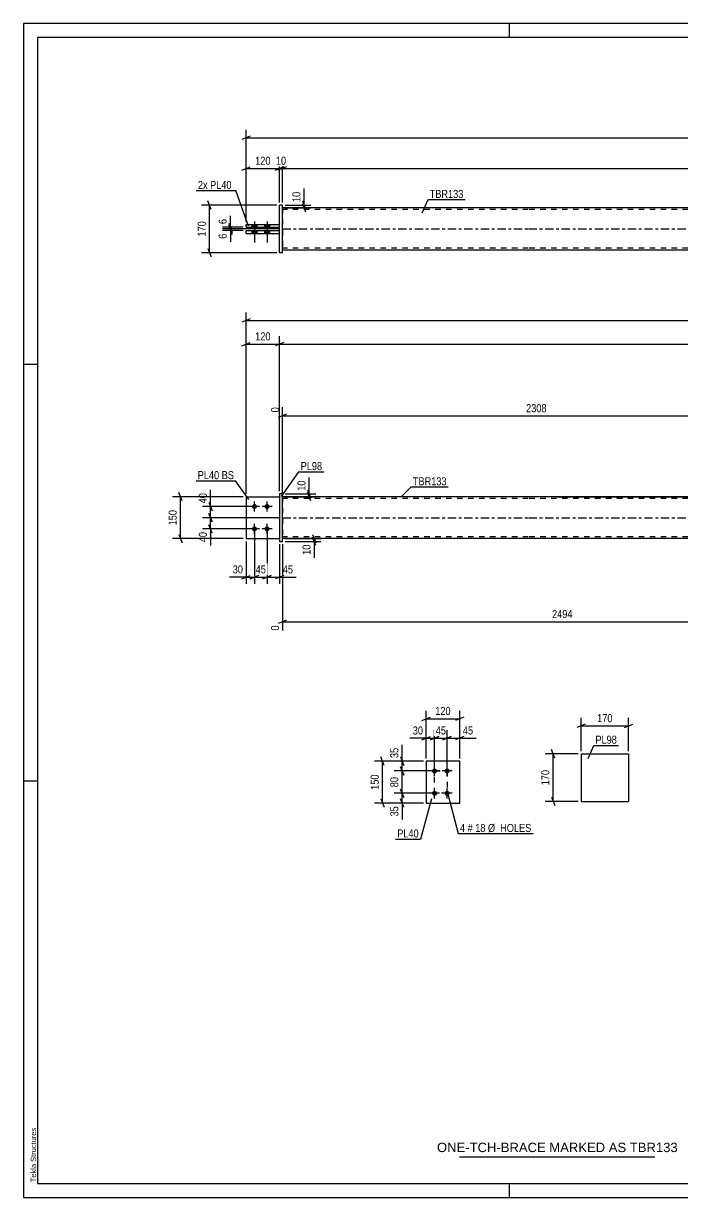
# Model space of a CAD drawing. Header units: millimetres. Extents: x 0 to 594, y 0 to 420.
# Drawn here: x 0 to 235.9, y 0 to 420 of the extents above; entities that cross this region are included whole.
import ezdxf

# ---------------------------------------------------------------- set-up
doc = ezdxf.new("R2010")
doc.units = ezdxf.units.MM
doc.linetypes.add('DXK_LINE_DOT2', pattern=[3.9198, 1.9599, -1.9599])
doc.linetypes.add('DXK_LINE_DOT3', pattern=[5.9187, 2.979, -0.9799, 0.9799, -0.9799])
doc.styles.add('Arial', font='ARIAL.TTF', dxfattribs={"height": 0.2})
doc.styles.add('Arial Narrow', font='ARIALN.TTF', dxfattribs={"height": 0.2})

# ---------------------------------------------------------------- blocks, each defined once
blk = doc.blocks.new('Unknown-580575931-1131')
at = {"color": 5, "linetype": 'Continuous'}
for p, q in [((594, 420), (0, 420)), ((0, 420), (0, 0)), ((174, 415), (174, 420)), ((589, 415), (5, 415)), ((5, 415), (5, 5)), ((5, 298), (0, 298)), ((5, 149), (0, 149)), ((5, 5), (589, 5)), ((174, 0), (174, 5)), ((0, 0), (594, 0))]:
    blk.add_line(p, q, dxfattribs=at)
at = {"color": 174, "linetype": 'Continuous', "style": 'Arial'}
blk.add_text('Tekla Structures', height=1.9102, rotation=90, dxfattribs=at).set_placement((4.5, 5.5))
blk = doc.blocks.new('Bolt-580575931-2195 - 2156')
at = {"linetype": 'Continuous'}
for points in [[(147.12, 151.7, -1), (147.12, 153.5, -1)], [(151.62, 151.7, -1), (151.62, 153.5, -1)], [(147.12, 143.7, -1), (147.12, 145.5, -1)], [(151.62, 143.7, -1), (151.62, 145.5, -1)]]:
    blk.add_hatch(color=1, dxfattribs=at).paths.add_polyline_path(points)
at = {"color": 1, "linetype": 'Continuous'}
for p, q in [((148.92, 152.6), (145.32, 152.6)), ((147.12, 150.8), (147.12, 154.4)), ((153.42, 152.6), (149.82, 152.6)), ((151.62, 150.8), (151.62, 154.4)), ((148.92, 144.6), (145.32, 144.6)), ((147.12, 142.8), (147.12, 146.4)), ((153.42, 144.6), (149.82, 144.6)), ((151.62, 142.8), (151.62, 146.4))]:
    blk.add_line(p, q, dxfattribs=at)
blk = doc.blocks.new('Part-580575931-2162 - 2156')
at = {"color": 2, "linetype": 'Continuous'}
for p, q in [((144.12, 156.1), (144.12, 141.1)), ((156.12, 156.1), (144.12, 156.1)), ((156.12, 141.1), (156.12, 156.1)), ((144.12, 141.1), (156.12, 141.1))]:
    blk.add_line(p, q, dxfattribs=at)
blk = doc.blocks.new('Bolt-580575931-1683 - 1678')
at = {"linetype": 'Continuous'}
for points in [[(82.67, 246.3, -1), (82.67, 248.1, -1)], [(87.17, 246.3, -1), (87.17, 248.1, -1)], [(82.67, 238.3, -1), (82.67, 240.1, -1)], [(87.17, 238.3, -1), (87.17, 240.1, -1)]]:
    blk.add_hatch(color=1, dxfattribs=at).paths.add_polyline_path(points)
at = {"color": 1, "linetype": 'Continuous'}
for p, q in [((82.67, 245.4), (82.67, 249)), ((87.17, 245.4), (87.17, 249)), ((84.47, 247.2), (80.87, 247.2)), ((88.97, 247.2), (85.37, 247.2)), ((82.67, 237.4), (82.67, 241)), ((87.17, 237.4), (87.17, 241)), ((84.47, 239.2), (80.87, 239.2)), ((88.97, 239.2), (85.37, 239.2))]:
    blk.add_line(p, q, dxfattribs=at)
blk = doc.blocks.new('Part-580575931-1694 - 1678')
at = {"color": 2, "linetype": 'Continuous'}
for p, q in [((92.67, 251.7), (91.67, 251.7)), ((91.67, 251.7), (91.67, 234.7)), ((92.67, 234.7), (92.67, 251.7)), ((91.67, 234.7), (92.67, 234.7))]:
    blk.add_line(p, q, dxfattribs=at)
blk = doc.blocks.new('Part-580575931-1699 - 1678')
at = {"color": 7, "linetype": 'DXK_LINE_DOT2'}
for p, q in [((79.67, 250.7), (79.67, 235.7)), ((79.67, 250.7), (91.67, 250.7)), ((91.67, 250.7), (91.67, 235.7)), ((79.67, 235.7), (91.67, 235.7))]:
    blk.add_line(p, q, dxfattribs=at)
blk = doc.blocks.new('Part-580575931-1704 - 1678')
at = {"color": 2, "linetype": 'Continuous'}
for p, q in [((79.67, 250.7), (79.67, 235.7)), ((79.67, 250.7), (91.67, 250.7)), ((79.67, 235.7), (91.67, 235.7))]:
    blk.add_line(p, q, dxfattribs=at)
at = {"color": 7, "linetype": 'DXK_LINE_DOT2'}
blk.add_line((91.67, 250.7), (91.67, 235.7), dxfattribs=at)
blk = doc.blocks.new('Part-580575931-1720 - 1678')
at = {"linetype": 'Continuous'}
blk.add_hatch(color=2, dxfattribs=at).paths.add_polyline_path([(472.34, 235.7), (471.54, 237.1), (473.14, 237.1)])
at = {"color": 2, "linetype": 'Continuous'}
for p, q in [((180.67, 250.7), (92.67, 250.7)), ((414.24, 250.7), (180.77, 250.7)), ((502.34, 250.7), (414.34, 250.7)), ((180.67, 235.7), (92.67, 235.7)), ((414.24, 235.7), (180.77, 235.7)), ((502.34, 235.7), (414.34, 235.7)), ((472.34, 235.7), (471.54, 237.1)), ((471.54, 237.1), (473.14, 237.1)), ((473.14, 237.1), (472.34, 235.7))]:
    blk.add_line(p, q, dxfattribs=at)
at = {"color": 7, "linetype": 'DXK_LINE_DOT2'}
for p, q in [((92.67, 250.7), (92.67, 235.7)), ((180.67, 250.1), (92.67, 250.1)), ((414.24, 250.1), (180.77, 250.1)), ((277.78, 250.7), (277.78, 250.1)), ((302.72, 250.7), (302.72, 250.1)), ((502.34, 250.1), (414.34, 250.1)), ((502.34, 235.7), (502.34, 250.7)), ((180.67, 236.3), (92.67, 236.3)), ((414.24, 236.3), (180.77, 236.3)), ((292.29, 235.7), (292.29, 236.3)), ((317.23, 235.7), (317.23, 236.3)), ((502.34, 236.3), (414.34, 236.3))]:
    blk.add_line(p, q, dxfattribs=at)
at = {"color": 7, "linetype": 'DXK_LINE_DOT3'}
for p, q in [((92.67, 243.2), (180.67, 243.2)), ((180.77, 243.2), (414.24, 243.2)), ((414.34, 243.2), (502.34, 243.2))]:
    blk.add_line(p, q, dxfattribs=at)
at = {"color": 2, "linetype": 'Continuous'}
blk.add_circle((472.34, 236.6), 1, dxfattribs=at)
blk = doc.blocks.new('Bolt-580575931-1471 - 1368')
at = {"linetype": 'Continuous'}
for points in [[(81.77, 347.11), (83.57, 347.11), (83.57, 348.11), (81.77, 348.11)], [(81.77, 347.11), (83.57, 347.11), (83.57, 348.11), (81.77, 348.11)], [(81.77, 344.91), (83.57, 344.91), (83.57, 345.91), (81.77, 345.91)], [(81.77, 344.91), (83.57, 344.91), (83.57, 345.91), (81.77, 345.91)], [(86.27, 347.11), (88.07, 347.11), (88.07, 348.11), (86.27, 348.11)], [(86.27, 347.11), (88.07, 347.11), (88.07, 348.11), (86.27, 348.11)], [(86.27, 344.91), (88.07, 344.91), (88.07, 345.91), (86.27, 345.91)], [(86.27, 344.91), (88.07, 344.91), (88.07, 345.91), (86.27, 345.91)]]:
    blk.add_hatch(color=1, dxfattribs=at).paths.add_polyline_path(points)
at = {"color": 1, "linetype": 'Continuous'}
for p, q in [((82.67, 349.11), (82.67, 341.61)), ((82.67, 349.11), (82.67, 341.61)), ((87.17, 349.11), (87.17, 341.61)), ((87.17, 349.11), (87.17, 341.61)), ((81.77, 348.11), (81.77, 347.11)), ((81.77, 348.11), (81.77, 347.11)), ((81.77, 345.91), (81.77, 344.91)), ((81.77, 345.91), (81.77, 344.91)), ((83.57, 348.11), (83.57, 347.11)), ((83.57, 348.11), (83.57, 347.11)), ((83.57, 345.91), (83.57, 344.91)), ((83.57, 345.91), (83.57, 344.91)), ((86.27, 348.11), (86.27, 347.11)), ((86.27, 348.11), (86.27, 347.11)), ((86.27, 345.91), (86.27, 344.91)), ((86.27, 345.91), (86.27, 344.91)), ((88.07, 348.11), (88.07, 347.11)), ((88.07, 348.11), (88.07, 347.11)), ((88.07, 345.91), (88.07, 344.91)), ((88.07, 345.91), (88.07, 344.91))]:
    blk.add_line(p, q, dxfattribs=at)
blk = doc.blocks.new('Part-580575931-1416 - 1368')
at = {"linetype": 'Continuous'}
blk.add_hatch(color=2, dxfattribs=at).paths.add_polyline_path([(472.34, 346.51), (471.54, 347.91), (473.14, 347.91)])
at = {"color": 2, "linetype": 'Continuous'}
for p, q in [((180.67, 354.01), (92.67, 354.01)), ((414.24, 354.01), (180.77, 354.01)), ((502.34, 354.01), (414.34, 354.01)), ((277.78, 347.21), (302.72, 347.21)), ((277.78, 347.11), (277.78, 347.21)), ((277.78, 345.91), (277.78, 345.81)), ((302.72, 345.81), (277.78, 345.81)), ((292.29, 347.11), (292.29, 347.21)), ((292.29, 345.91), (292.29, 345.81)), ((302.72, 347.21), (302.72, 345.81)), ((472.34, 346.51), (471.54, 347.91)), ((471.54, 347.91), (473.14, 347.91)), ((473.14, 347.91), (472.34, 346.51)), ((92.67, 339.01), (180.67, 339.01)), ((180.77, 339.01), (414.24, 339.01)), ((414.34, 339.01), (502.34, 339.01))]:
    blk.add_line(p, q, dxfattribs=at)
at = {"color": 7, "linetype": 'DXK_LINE_DOT2'}
for p, q in [((92.67, 354.01), (92.67, 339.01)), ((180.67, 353.41), (92.67, 353.41)), ((414.24, 353.41), (180.77, 353.41)), ((502.34, 353.41), (414.34, 353.41)), ((502.34, 339.01), (502.34, 354.01)), ((277.78, 345.81), (277.78, 347.11)), ((292.29, 345.81), (292.29, 347.11)), ((302.72, 347.21), (317.23, 347.21)), ((317.23, 345.81), (302.72, 345.81)), ((317.23, 347.21), (317.23, 345.81)), ((180.67, 339.61), (92.67, 339.61)), ((414.24, 339.61), (180.77, 339.61)), ((502.34, 339.61), (414.34, 339.61))]:
    blk.add_line(p, q, dxfattribs=at)
at = {"color": 7, "linetype": 'DXK_LINE_DOT3'}
for p, q in [((92.67, 346.51), (180.67, 346.51)), ((180.77, 346.51), (414.24, 346.51)), ((414.34, 346.51), (502.34, 346.51))]:
    blk.add_line(p, q, dxfattribs=at)
at = {"color": 2, "linetype": 'Continuous'}
blk.add_circle((472.34, 347.41), 1, dxfattribs=at)
blk = doc.blocks.new('Part-580575931-1449 - 1368')
at = {"color": 2, "linetype": 'Continuous'}
for p, q in [((79.67, 344.91), (79.67, 345.91)), ((79.67, 345.91), (91.67, 345.91)), ((79.67, 344.91), (91.67, 344.91))]:
    blk.add_line(p, q, dxfattribs=at)
at = {"color": 7, "linetype": 'DXK_LINE_DOT2'}
blk.add_line((91.67, 344.91), (91.67, 345.91), dxfattribs=at)
blk = doc.blocks.new('Part-580575931-1454 - 1368')
at = {"color": 2, "linetype": 'Continuous'}
for p, q in [((79.67, 347.11), (79.67, 348.11)), ((79.67, 348.11), (91.67, 348.11)), ((79.67, 347.11), (91.67, 347.11))]:
    blk.add_line(p, q, dxfattribs=at)
at = {"color": 7, "linetype": 'DXK_LINE_DOT2'}
blk.add_line((91.67, 347.11), (91.67, 348.11), dxfattribs=at)
blk = doc.blocks.new('Part-580575931-1455 - 1368')
at = {"color": 2, "linetype": 'Continuous'}
for p, q in [((92.67, 355.01), (91.67, 355.01)), ((91.67, 338.01), (91.67, 355.01)), ((92.67, 338.01), (92.67, 355.01)), ((92.67, 338.01), (91.67, 338.01))]:
    blk.add_line(p, q, dxfattribs=at)
blk = doc.blocks.new('Part-580575931-2399 - 2393')
at = {"color": 2, "linetype": 'Continuous'}
for p, q in [((199.55, 158.72), (199.55, 141.72)), ((199.55, 158.72), (216.55, 158.72)), ((216.55, 158.72), (216.55, 141.72)), ((199.55, 141.72), (216.55, 141.72))]:
    blk.add_line(p, q, dxfattribs=at)
blk = doc.blocks.new('Rectangle-580575931-2379 - 2156')
at = {"color": 1, "linetype": 'DXK_LINE_DOT2'}
blk.add_lwpolyline([(147.12, 152.6), (151.62, 152.6), (151.62, 144.6), (147.12, 144.6), (147.12, 152.6)], close=True, dxfattribs=at)
blk = doc.blocks.new('StraightDimension-580575931-2295 - 2156')
at = {"color": 7, "linetype": 'Continuous'}
for p, q in [((143.12, 156.1), (132.64, 156.1)), ((134.89, 157.6), (136.09, 154.6)), ((135.49, 152.6), (135.49, 156.1)), ((146.12, 152.6), (132.64, 152.6)), ((136.09, 151.1), (134.89, 154.1))]:
    blk.add_line(p, q, dxfattribs=at)
at = {"color": 0}
blk.add_wipeout([(134.74, 161.48), (130.54, 161.48), (130.54, 156.62), (134.74, 156.62)], dxfattribs=at)
at = {"color": 7, "linetype": 'Continuous'}
blk.add_line((135.49, 156.1), (135.49, 162), dxfattribs=at)
blk.add_line((135.49, 156.1), (135.49, 162), dxfattribs=at)
at = {"color": 3, "style": 'Arial Narrow'}
blk.add_text('35', height=2.863, rotation=90.0002, dxfattribs=at).set_placement((134.14, 157.22))
blk = doc.blocks.new('StraightDimension-580575931-2272 - 2156')
at = {"color": 7, "linetype": 'Continuous'}
for p, q in [((146.12, 144.6), (132.64, 144.6)), ((134.89, 146.1), (136.09, 143.1)), ((135.49, 141.1), (135.49, 144.6)), ((143.12, 141.1), (132.64, 141.1)), ((136.09, 139.6), (134.89, 142.6))]:
    blk.add_line(p, q, dxfattribs=at)
at = {"color": 0}
blk.add_wipeout([(134.74, 140.57), (130.54, 140.57), (130.54, 135.71), (134.74, 135.71)], dxfattribs=at)
at = {"color": 7, "linetype": 'Continuous'}
blk.add_line((135.49, 141.1), (135.49, 135.19), dxfattribs=at)
blk.add_line((135.49, 141.1), (135.49, 135.19), dxfattribs=at)
at = {"color": 3, "style": 'Arial Narrow'}
blk.add_text('35', height=2.863, rotation=90.0002, dxfattribs=at).set_placement((134.14, 136.31))
blk = doc.blocks.new('StraightDimension-580575931-2285 - 2156')
at = {"color": 7, "linetype": 'Continuous'}
for p, q in [((146.12, 152.6), (132.64, 152.6)), ((134.89, 154.1), (136.09, 151.1)), ((135.49, 144.6), (135.49, 152.6)), ((146.12, 144.6), (132.64, 144.6)), ((136.09, 143.1), (134.89, 146.1))]:
    blk.add_line(p, q, dxfattribs=at)
at = {"color": 0}
blk.add_wipeout([(134.74, 151.02), (130.54, 151.02), (130.54, 146.17), (134.74, 146.17)], dxfattribs=at)
at = {"color": 3, "style": 'Arial Narrow'}
blk.add_text('80', height=2.863, rotation=90.0002, dxfattribs=at).set_placement((134.14, 146.77))
blk = doc.blocks.new('StraightDimension-580575931-2309 - 2156')
at = {"color": 7, "linetype": 'Continuous'}
for p, q in [((143.12, 156.1), (125.64, 156.1)), ((129.09, 154.6), (127.89, 157.6)), ((128.49, 141.1), (128.49, 156.1)), ((143.12, 141.1), (125.64, 141.1)), ((127.89, 142.6), (129.09, 139.6))]:
    blk.add_line(p, q, dxfattribs=at)
at = {"color": 0}
blk.add_wipeout([(127.74, 151.94), (123.54, 151.94), (123.54, 145.25), (127.74, 145.25)], dxfattribs=at)
at = {"color": 3, "style": 'Arial Narrow'}
blk.add_text('150', height=2.863, rotation=90.0002, dxfattribs=at).set_placement((127.14, 145.85))
blk = doc.blocks.new('StraightDimension-580575931-2326 - 2156')
at = {"color": 7, "linetype": 'Continuous'}
for p, q in [((142.62, 163.7), (145.62, 164.9)), ((144.12, 157.1), (144.12, 167.15)), ((144.12, 164.3), (147.12, 164.3)), ((148.62, 164.9), (145.62, 163.7)), ((147.12, 153.6), (147.12, 167.15))]:
    blk.add_line(p, q, dxfattribs=at)
at = {"color": 0}
blk.add_wipeout([(143.6, 165.05), (143.6, 169.25), (138.74, 169.25), (138.74, 165.05)], dxfattribs=at)
at = {"color": 7, "linetype": 'Continuous'}
blk.add_line((144.12, 164.3), (138.22, 164.3), dxfattribs=at)
blk.add_line((144.12, 164.3), (138.22, 164.3), dxfattribs=at)
at = {"color": 3, "style": 'Arial Narrow'}
blk.add_text('30', height=2.863, dxfattribs=at).set_placement((139.34, 165.65))
blk = doc.blocks.new('StraightDimension-580575931-2339 - 2156')
at = {"color": 7, "linetype": 'Continuous'}
for p, q in [((145.62, 163.7), (148.62, 164.9)), ((147.12, 153.6), (147.12, 167.15)), ((147.12, 164.3), (151.62, 164.3)), ((153.12, 164.9), (150.12, 163.7)), ((151.62, 153.6), (151.62, 167.15))]:
    blk.add_line(p, q, dxfattribs=at)
at = {"color": 0}
blk.add_wipeout([(151.8, 165.05), (151.8, 169.25), (146.95, 169.25), (146.95, 165.05)], dxfattribs=at)
at = {"color": 3, "style": 'Arial Narrow'}
blk.add_text('45', height=2.863, dxfattribs=at).set_placement((147.55, 165.65))
blk = doc.blocks.new('StraightDimension-580575931-2349 - 2156')
at = {"color": 7, "linetype": 'Continuous'}
for p, q in [((150.12, 163.7), (153.12, 164.9)), ((151.62, 153.6), (151.62, 167.15)), ((151.62, 164.3), (156.12, 164.3)), ((157.62, 164.9), (154.62, 163.7)), ((156.12, 157.1), (156.12, 167.15))]:
    blk.add_line(p, q, dxfattribs=at)
at = {"color": 0}
blk.add_wipeout([(161.51, 165.05), (161.51, 169.25), (156.65, 169.25), (156.65, 165.05)], dxfattribs=at)
at = {"color": 7, "linetype": 'Continuous'}
blk.add_line((156.12, 164.3), (162.03, 164.3), dxfattribs=at)
blk.add_line((156.12, 164.3), (162.03, 164.3), dxfattribs=at)
at = {"color": 3, "style": 'Arial Narrow'}
blk.add_text('45', height=2.863, dxfattribs=at).set_placement((157.25, 165.65))
blk = doc.blocks.new('StraightDimension-580575931-2363 - 2156')
at = {"color": 7, "linetype": 'Continuous'}
for p, q in [((144.12, 157.1), (144.12, 174.15)), ((156.12, 157.1), (156.12, 174.15)), ((142.62, 170.7), (145.62, 171.9)), ((144.12, 171.3), (156.12, 171.3)), ((157.62, 171.9), (154.62, 170.7))]:
    blk.add_line(p, q, dxfattribs=at)
at = {"color": 0}
blk.add_wipeout([(153.47, 172.05), (153.47, 176.25), (146.78, 176.25), (146.78, 172.05)], dxfattribs=at)
at = {"color": 3, "style": 'Arial Narrow'}
blk.add_text('120', height=2.863, dxfattribs=at).set_placement((147.38, 172.65))
blk = doc.blocks.new('StraightDimension-580575931-1909 - 1678')
at = {"color": 7, "linetype": 'Continuous'}
for p, q in [((66.37, 248.7), (67.57, 245.7)), ((81.67, 247.2), (64.12, 247.2)), ((67.57, 241.7), (66.37, 244.7)), ((66.97, 243.2), (66.97, 247.2)), ((91.67, 243.2), (64.12, 243.2))]:
    blk.add_line(p, q, dxfattribs=at)
at = {"color": 0}
blk.add_wipeout([(66.22, 252.58), (62.02, 252.58), (62.02, 247.73), (66.22, 247.73)], dxfattribs=at)
at = {"color": 7, "linetype": 'Continuous'}
blk.add_line((66.97, 247.2), (66.97, 253.11), dxfattribs=at)
blk.add_line((66.97, 247.2), (66.97, 253.11), dxfattribs=at)
at = {"color": 3, "style": 'Arial Narrow'}
blk.add_text('40', height=2.863, rotation=90.0002, dxfattribs=at).set_placement((65.62, 248.33))
blk = doc.blocks.new('StraightDimension-580575931-1736 - 1678')
at = {"color": 7, "linetype": 'Continuous'}
for p, q in [((79.67, 251.7), (79.67, 316.6)), ((515.34, 251.7), (515.34, 316.6)), ((81.17, 314.35), (78.17, 313.15)), ((79.67, 313.75), (515.34, 313.75)), ((513.84, 313.15), (516.84, 314.35))]:
    blk.add_line(p, q, dxfattribs=at)
at = {"color": 0}
blk.add_wipeout([(301.76, 314.5), (301.76, 318.7), (293.25, 318.7), (293.25, 314.5)], dxfattribs=at)
at = {"color": 3, "style": 'Arial Narrow'}
blk.add_text('5772', height=2.863, dxfattribs=at).set_placement((293.85, 315.1))
blk = doc.blocks.new('StraightDimension-580575931-1750 - 1678')
at = {"color": 7, "linetype": 'Continuous'}
for p, q in [((274.43, 261.47), (274.43, 292.71)), ((92.67, 251.7), (92.67, 282.72)), ((94.17, 280.19), (91.17, 278.99)), ((92.67, 279.59), (274.43, 279.59)), ((272.93, 278.99), (275.93, 280.19))]:
    blk.add_line(p, q, dxfattribs=at)
at = {"color": 0, "linetype": 'Continuous'}
for points in [[(273.83, 293.31), (269.63, 293.31), (269.63, 284.79), (273.83, 284.79)], [(92.07, 283.32), (87.87, 283.32), (87.87, 280.29), (92.07, 280.29)]]:
    blk.add_wipeout(points, dxfattribs=at)
at = {"color": 0}
blk.add_wipeout([(187.81, 280.34), (187.81, 284.54), (179.29, 284.54), (179.29, 280.34)], dxfattribs=at)
at = {"color": 3, "linetype": 'Continuous', "style": 'Arial Narrow'}
for s, height, p in [('2308', 2.863, (273.23, 285.39)), ('0', 2.86, (91.47, 280.89))]:
    blk.add_text(s, height=height, rotation=90.0002, dxfattribs=at).set_placement(p)
at = {"color": 3, "style": 'Arial Narrow'}
blk.add_text('2308', height=2.863, dxfattribs=at).set_placement((179.89, 280.94))
blk = doc.blocks.new('StraightDimension-580575931-2047 - 1678')
at = {"color": 7, "linetype": 'Continuous'}
for p, q in [((91.67, 252.7), (91.67, 308.13)), ((502.34, 252.7), (502.34, 308.13)), ((93.17, 305.88), (90.17, 304.68)), ((91.67, 305.28), (502.34, 305.28)), ((500.84, 304.68), (503.84, 305.88))]:
    blk.add_line(p, q, dxfattribs=at)
at = {"color": 0}
blk.add_wipeout([(301.26, 306.03), (301.26, 310.23), (292.75, 310.23), (292.75, 306.03)], dxfattribs=at)
at = {"color": 3, "style": 'Arial Narrow'}
blk.add_text('5522', height=2.863, dxfattribs=at).set_placement((293.35, 306.63))
blk = doc.blocks.new('StraightDimension-580575931-1813 - 1678')
at = {"color": 7, "linetype": 'Continuous'}
for p, q in [((87.17, 238.2), (87.17, 219.53)), ((91.67, 233.7), (91.67, 219.53)), ((85.67, 221.33), (88.67, 222.53)), ((87.17, 221.93), (91.67, 221.93)), ((93.17, 222.53), (90.17, 221.33))]:
    blk.add_line(p, q, dxfattribs=at)
at = {"color": 0}
blk.add_wipeout([(97.05, 222.68), (97.05, 226.88), (92.2, 226.88), (92.2, 222.68)], dxfattribs=at)
at = {"color": 7, "linetype": 'Continuous'}
blk.add_line((91.67, 221.93), (97.58, 221.93), dxfattribs=at)
blk.add_line((91.67, 221.93), (97.58, 221.93), dxfattribs=at)
at = {"color": 3, "style": 'Arial Narrow'}
blk.add_text('45', height=2.863, dxfattribs=at).set_placement((92.8, 223.28))
blk = doc.blocks.new('StraightDimension-580575931-1820 - 1678')
at = {"color": 7, "linetype": 'Continuous'}
for p, q in [((82.67, 238.2), (82.67, 219.53)), ((87.17, 238.2), (87.17, 219.53)), ((81.17, 221.33), (84.17, 222.53)), ((82.67, 221.93), (87.17, 221.93)), ((88.67, 222.53), (85.67, 221.33))]:
    blk.add_line(p, q, dxfattribs=at)
at = {"color": 0}
blk.add_wipeout([(87.35, 222.68), (87.35, 226.88), (82.49, 226.88), (82.49, 222.68)], dxfattribs=at)
at = {"color": 3, "style": 'Arial Narrow'}
blk.add_text('45', height=2.863, dxfattribs=at).set_placement((83.09, 223.28))
blk = doc.blocks.new('StraightDimension-580575931-1891 - 1678')
at = {"color": 7, "linetype": 'Continuous'}
for p, q in [((93.67, 235.7), (106.48, 235.7)), ((103.48, 237.2), (104.68, 234.2)), ((104.68, 233.2), (103.48, 236.2)), ((104.08, 234.7), (104.08, 235.7)), ((93.67, 234.7), (106.48, 234.7))]:
    blk.add_line(p, q, dxfattribs=at)
at = {"color": 0}
blk.add_wipeout([(103.33, 234.18), (99.13, 234.18), (99.13, 229.32), (103.33, 229.32)], dxfattribs=at)
at = {"color": 7, "linetype": 'Continuous'}
blk.add_line((104.08, 234.7), (104.08, 228.79), dxfattribs=at)
blk.add_line((104.08, 234.7), (104.08, 228.79), dxfattribs=at)
at = {"color": 3, "style": 'Arial Narrow'}
blk.add_text('10', height=2.863, rotation=90.0002, dxfattribs=at).set_placement((102.73, 229.92))
blk = doc.blocks.new('StraightDimension-580575931-1827 - 1678')
at = {"color": 7, "linetype": 'Continuous'}
for p, q in [((82.67, 238.2), (82.67, 219.53)), ((79.67, 234.7), (79.67, 219.53)), ((78.17, 221.33), (81.17, 222.53)), ((79.67, 221.93), (82.67, 221.93)), ((84.17, 222.53), (81.17, 221.33))]:
    blk.add_line(p, q, dxfattribs=at)
at = {"color": 0}
blk.add_wipeout([(79.15, 222.68), (79.15, 226.88), (74.29, 226.88), (74.29, 222.68)], dxfattribs=at)
at = {"color": 7, "linetype": 'Continuous'}
blk.add_line((79.67, 221.93), (73.77, 221.93), dxfattribs=at)
blk.add_line((79.67, 221.93), (73.77, 221.93), dxfattribs=at)
at = {"color": 3, "style": 'Arial Narrow'}
blk.add_text('30', height=2.863, dxfattribs=at).set_placement((74.89, 223.28))
blk = doc.blocks.new('StraightDimension-580575931-1838 - 1678')
at = {"color": 7, "linetype": 'Continuous'}
for p, q in [((92.67, 233.7), (92.67, 202.83)), ((293, 234.7), (293, 197.34)), ((94.17, 206.55), (91.17, 205.35)), ((92.67, 205.95), (293, 205.95)), ((291.5, 205.35), (294.5, 206.55))]:
    blk.add_line(p, q, dxfattribs=at)
at = {"color": 0}
blk.add_wipeout([(197.09, 206.7), (197.09, 210.9), (188.58, 210.9), (188.58, 206.7)], dxfattribs=at)
at = {"color": 0, "linetype": 'Continuous'}
for points in [[(92.07, 205.25), (87.87, 205.25), (87.87, 202.23), (92.07, 202.23)], [(292.4, 205.25), (288.2, 205.25), (288.2, 196.74), (292.4, 196.74)]]:
    blk.add_wipeout(points, dxfattribs=at)
at = {"color": 3, "style": 'Arial Narrow'}
blk.add_text('2494', height=2.863, dxfattribs=at).set_placement((189.18, 207.3))
at = {"color": 3, "linetype": 'Continuous', "style": 'Arial Narrow'}
for s, height, p in [('0', 2.86, (91.47, 202.83)), ('2494', 2.863, (291.8, 197.34))]:
    blk.add_text(s, height=height, rotation=90.0002, dxfattribs=at).set_placement(p)
blk = doc.blocks.new('StraightDimension-580575931-1900 - 1678')
at = {"color": 7, "linetype": 'Continuous'}
for p, q in [((101.67, 253.2), (102.87, 250.2)), ((102.87, 249.2), (101.67, 252.2)), ((93.67, 251.7), (104.67, 251.7)), ((93.67, 250.7), (104.67, 250.7)), ((102.27, 250.7), (102.27, 251.7))]:
    blk.add_line(p, q, dxfattribs=at)
at = {"color": 0}
blk.add_wipeout([(101.52, 257.08), (97.32, 257.08), (97.32, 252.23), (101.52, 252.23)], dxfattribs=at)
at = {"color": 7, "linetype": 'Continuous'}
blk.add_line((102.27, 251.7), (102.27, 257.61), dxfattribs=at)
blk.add_line((102.27, 251.7), (102.27, 257.61), dxfattribs=at)
at = {"color": 3, "style": 'Arial Narrow'}
blk.add_text('10', height=2.863, rotation=90.0002, dxfattribs=at).set_placement((100.92, 252.83))
blk = doc.blocks.new('StraightDimension-580575931-1922 - 1678')
at = {"color": 7, "linetype": 'Continuous'}
for p, q in [((66.37, 244.7), (67.57, 241.7)), ((91.67, 243.2), (64.12, 243.2)), ((67.57, 237.7), (66.37, 240.7)), ((66.97, 239.2), (66.97, 243.2)), ((81.67, 239.2), (64.12, 239.2))]:
    blk.add_line(p, q, dxfattribs=at)
at = {"color": 0}
blk.add_wipeout([(66.22, 238.68), (62.02, 238.68), (62.02, 233.82), (66.22, 233.82)], dxfattribs=at)
at = {"color": 7, "linetype": 'Continuous'}
blk.add_line((66.97, 239.2), (66.97, 233.29), dxfattribs=at)
blk.add_line((66.97, 239.2), (66.97, 233.29), dxfattribs=at)
at = {"color": 3, "style": 'Arial Narrow'}
blk.add_text('40', height=2.863, rotation=90.0002, dxfattribs=at).set_placement((65.62, 234.42))
blk = doc.blocks.new('StraightDimension-580575931-1979 - 1678')
at = {"color": 7, "linetype": 'Continuous'}
for p, q in [((56.77, 249.2), (55.57, 252.2)), ((78.67, 250.7), (53.32, 250.7)), ((56.17, 235.7), (56.17, 250.7)), ((78.67, 235.7), (53.32, 235.7)), ((55.57, 237.2), (56.77, 234.2))]:
    blk.add_line(p, q, dxfattribs=at)
at = {"color": 0}
blk.add_wipeout([(55.42, 246.54), (51.22, 246.54), (51.22, 239.86), (55.42, 239.86)], dxfattribs=at)
at = {"color": 3, "style": 'Arial Narrow'}
blk.add_text('150', height=2.863, rotation=90.0002, dxfattribs=at).set_placement((54.82, 240.46))
blk = doc.blocks.new('StraightDimension-580575931-2052 - 1678')
at = {"color": 7, "linetype": 'Continuous'}
for p, q in [((79.67, 251.7), (79.67, 308.13)), ((91.67, 252.7), (91.67, 308.13)), ((78.17, 304.68), (81.17, 305.88)), ((79.67, 305.28), (91.67, 305.28)), ((93.17, 305.88), (90.17, 304.68))]:
    blk.add_line(p, q, dxfattribs=at)
at = {"color": 0}
blk.add_wipeout([(89.02, 306.03), (89.02, 310.23), (82.33, 310.23), (82.33, 306.03)], dxfattribs=at)
at = {"color": 3, "style": 'Arial Narrow'}
blk.add_text('120', height=2.863, dxfattribs=at).set_placement((82.93, 306.63))
blk = doc.blocks.new('StraightDimension-580575931-3464 - 1678')
at = {"color": 7, "linetype": 'Continuous'}
for p, q in [((273.43, 260.47), (259.24, 260.47)), ((261.49, 261.97), (262.69, 258.97)), ((262.09, 250.72), (262.09, 260.47)), ((262.69, 249.22), (261.49, 252.22)), ((191, 250.72), (264.49, 250.72))]:
    blk.add_line(p, q, dxfattribs=at)
at = {"color": 0}
blk.add_wipeout([(261.34, 258.02), (257.14, 258.02), (257.14, 253.17), (261.34, 253.17)], dxfattribs=at)
at = {"color": 3, "style": 'Arial Narrow'}
blk.add_text('97', height=2.863, rotation=90.0002, dxfattribs=at).set_placement((260.74, 253.77))
blk = doc.blocks.new('StraightDimension-580575931-1476 - 1368')
at = {"color": 7, "linetype": 'Continuous'}
for p, q in [((93.67, 355.01), (102.85, 355.01)), ((93.67, 354.01), (102.85, 354.01)), ((99.85, 356.51), (101.05, 353.51)), ((101.05, 352.51), (99.85, 355.51)), ((100.45, 354.01), (100.45, 355.01))]:
    blk.add_line(p, q, dxfattribs=at)
at = {"color": 0}
blk.add_wipeout([(99.7, 360.4), (95.5, 360.4), (95.5, 355.54), (99.7, 355.54)], dxfattribs=at)
at = {"color": 7, "linetype": 'Continuous'}
blk.add_line((100.45, 355.01), (100.45, 360.92), dxfattribs=at)
blk.add_line((100.45, 355.01), (100.45, 360.92), dxfattribs=at)
at = {"color": 3, "style": 'Arial Narrow'}
blk.add_text('10', height=2.863, rotation=90.0002, dxfattribs=at).set_placement((99.1, 356.14))
blk = doc.blocks.new('StraightDimension-580575931-1530 - 1368')
at = {"color": 7, "linetype": 'Continuous'}
for p, q in [((90.67, 355.01), (63.73, 355.01)), ((67.18, 353.51), (65.98, 356.51)), ((66.58, 338.01), (66.58, 355.01)), ((90.67, 338.01), (63.73, 338.01)), ((65.98, 339.51), (67.18, 336.51))]:
    blk.add_line(p, q, dxfattribs=at)
at = {"color": 0}
blk.add_wipeout([(65.83, 349.86), (61.63, 349.86), (61.63, 343.17), (65.83, 343.17)], dxfattribs=at)
at = {"color": 3, "style": 'Arial Narrow'}
blk.add_text('170', height=2.863, rotation=90.0002, dxfattribs=at).set_placement((65.23, 343.77))
blk = doc.blocks.new('StraightDimension-580575931-1494 - 1368')
at = {"color": 7, "linetype": 'Continuous'}
for p, q in [((91.67, 346.51), (71.23, 346.51)), ((78.67, 345.91), (71.23, 345.91)), ((73.48, 348.01), (74.68, 345.01)), ((74.68, 344.41), (73.48, 347.41)), ((74.08, 345.91), (74.08, 346.51))]:
    blk.add_line(p, q, dxfattribs=at)
at = {"color": 0}
blk.add_wipeout([(73.33, 345.39), (69.13, 345.39), (69.13, 342.36), (73.33, 342.36)], dxfattribs=at)
at = {"color": 7, "linetype": 'Continuous'}
blk.add_line((74.08, 345.91), (74.08, 341.84), dxfattribs=at)
blk.add_line((74.08, 345.91), (74.08, 341.84), dxfattribs=at)
at = {"color": 3, "style": 'Arial Narrow'}
blk.add_text('6', height=2.86, rotation=90.0002, dxfattribs=at).set_placement((72.73, 342.96))
blk = doc.blocks.new('StraightDimension-580575931-1512 - 1368')
at = {"color": 7, "linetype": 'Continuous'}
for p, q in [((73.48, 348.61), (74.68, 345.61)), ((78.67, 347.11), (71.23, 347.11)), ((91.67, 346.51), (71.23, 346.51)), ((74.68, 345.01), (73.48, 348.01)), ((74.08, 346.51), (74.08, 347.11))]:
    blk.add_line(p, q, dxfattribs=at)
at = {"color": 0}
blk.add_wipeout([(73.33, 350.67), (69.13, 350.67), (69.13, 347.64), (73.33, 347.64)], dxfattribs=at)
at = {"color": 7, "linetype": 'Continuous'}
blk.add_line((74.08, 347.11), (74.08, 351.19), dxfattribs=at)
blk.add_line((74.08, 347.11), (74.08, 351.19), dxfattribs=at)
at = {"color": 3, "style": 'Arial Narrow'}
blk.add_text('6', height=2.86, rotation=90.0002, dxfattribs=at).set_placement((72.73, 348.24))
blk = doc.blocks.new('StraightDimension-580575931-1550 - 1368')
at = {"color": 7, "linetype": 'Continuous'}
for p, q in [((81.17, 379.71), (78.17, 378.51)), ((79.67, 349.11), (79.67, 381.96)), ((79.67, 379.11), (515.34, 379.11)), ((513.84, 378.51), (516.84, 379.71)), ((515.34, 349.11), (515.34, 381.96))]:
    blk.add_line(p, q, dxfattribs=at)
at = {"color": 0}
blk.add_wipeout([(301.76, 379.86), (301.76, 384.06), (293.25, 384.06), (293.25, 379.86)], dxfattribs=at)
at = {"color": 3, "style": 'Arial Narrow'}
blk.add_text('5772', height=2.863, dxfattribs=at).set_placement((293.85, 380.46))
blk = doc.blocks.new('StraightDimension-580575931-1581 - 1368')
at = {"color": 7, "linetype": 'Continuous'}
for p, q in [((92.67, 356.01), (92.67, 370.96)), ((502.34, 356.01), (502.34, 370.96)), ((94.17, 368.71), (91.17, 367.51)), ((92.67, 368.11), (502.34, 368.11)), ((500.84, 367.51), (503.84, 368.71))]:
    blk.add_line(p, q, dxfattribs=at)
at = {"color": 0}
blk.add_wipeout([(301.76, 368.86), (301.76, 373.06), (293.25, 373.06), (293.25, 368.86)], dxfattribs=at)
at = {"color": 3, "style": 'Arial Narrow'}
blk.add_text('5512', height=2.863, dxfattribs=at).set_placement((293.85, 369.46))
blk = doc.blocks.new('StraightDimension-580575931-1591 - 1368')
at = {"color": 7, "linetype": 'Continuous'}
for p, q in [((79.67, 349.11), (79.67, 370.96)), ((91.67, 356.01), (91.67, 370.96)), ((78.17, 367.51), (81.17, 368.71)), ((79.67, 368.11), (91.67, 368.11)), ((93.17, 368.71), (90.17, 367.51))]:
    blk.add_line(p, q, dxfattribs=at)
at = {"color": 0}
blk.add_wipeout([(89.02, 368.86), (89.02, 373.06), (82.33, 373.06), (82.33, 368.86)], dxfattribs=at)
at = {"color": 3, "style": 'Arial Narrow'}
blk.add_text('120', height=2.863, dxfattribs=at).set_placement((82.93, 369.46))
blk = doc.blocks.new('StraightDimension-580575931-1601 - 1368')
at = {"color": 7, "linetype": 'Continuous'}
for p, q in [((91.67, 356.01), (91.67, 370.96)), ((92.67, 356.01), (92.67, 370.96)), ((90.17, 367.51), (93.17, 368.71)), ((94.17, 368.71), (91.17, 367.51)), ((91.67, 368.11), (92.67, 368.11))]:
    blk.add_line(p, q, dxfattribs=at)
at = {"color": 0}
blk.add_wipeout([(94.6, 368.86), (94.6, 373.06), (89.74, 373.06), (89.74, 368.86)], dxfattribs=at)
at = {"color": 3, "style": 'Arial Narrow'}
blk.add_text('10', height=2.863, dxfattribs=at).set_placement((90.34, 369.46))
blk = doc.blocks.new('StraightDimension-580575931-2401 - 2393')
at = {"color": 7, "linetype": 'Continuous'}
for p, q in [((201.05, 169.32), (198.05, 168.12)), ((199.55, 159.72), (199.55, 171.57)), ((199.55, 168.72), (216.55, 168.72)), ((215.05, 168.12), (218.05, 169.32)), ((216.55, 159.72), (216.55, 171.57))]:
    blk.add_line(p, q, dxfattribs=at)
at = {"color": 0}
blk.add_wipeout([(211.39, 169.47), (211.39, 173.67), (204.71, 173.67), (204.71, 169.47)], dxfattribs=at)
at = {"color": 3, "style": 'Arial Narrow'}
blk.add_text('170', height=2.863, dxfattribs=at).set_placement((205.31, 170.07))
blk = doc.blocks.new('StraightDimension-580575931-2412 - 2393')
at = {"color": 7, "linetype": 'Continuous'}
for p, q in [((190.15, 157.22), (188.95, 160.22)), ((198.55, 158.72), (186.7, 158.72)), ((189.55, 141.72), (189.55, 158.72)), ((188.95, 143.22), (190.15, 140.22)), ((198.55, 141.72), (186.7, 141.72))]:
    blk.add_line(p, q, dxfattribs=at)
at = {"color": 0}
blk.add_wipeout([(188.8, 153.57), (184.6, 153.57), (184.6, 146.88), (188.8, 146.88)], dxfattribs=at)
at = {"color": 3, "style": 'Arial Narrow'}
blk.add_text('170', height=2.863, rotation=90.0002, dxfattribs=at).set_placement((188.2, 147.48))
blk = doc.blocks.new('Unknown-580575931-4495')
at = {"color": 7, "linetype": 'Continuous'}
blk.add_line((156, 14.5), (226, 14.5), dxfattribs=at)
at = {"color": 7, "style": 'Arial'}
blk.add_text('ONE-TCH-BRACE MARKED AS TBR133', height=3.3428, dxfattribs=at).set_placement((147.99, 16.25))
blk = doc.blocks.new('Mark-580575931-2158 - 2156')
at = {"color": 0}
blk.add_wipeout([(141.45, 128.8), (141.45, 131.8), (133.77, 131.8), (133.77, 128.8)], dxfattribs=at)
blk.add_wipeout([(141.45, 128.8), (141.45, 131.8), (133.77, 131.8), (133.77, 128.8)], dxfattribs=at)
at = {"color": 30, "linetype": 'Continuous'}
for p in [(145.97, 142.6), (133.17, 128.2)]:
    blk.add_line(p, (142.05, 128.2), dxfattribs=at)
at = {"color": 3, "style": 'Arial Narrow'}
blk.add_text('PL40', height=2.863, dxfattribs=at).set_placement((133.77, 128.8))
blk = doc.blocks.new('Mark-580575931-2191 - 2156')
at = {"color": 0}
blk.add_wipeout([(158.05, 130.78), (158.05, 133.78), (156.22, 133.78), (156.22, 130.78)], dxfattribs=at)
blk.add_wipeout([(158.05, 130.78), (158.05, 133.78), (156.22, 133.78), (156.22, 130.78)], dxfattribs=at)
at = {"color": 7, "linetype": 'Continuous'}
blk.add_line((151.75, 144.75), (155.62, 130.18), dxfattribs=at)
at = {"color": 0}
blk.add_wipeout([(160.78, 130.78), (160.78, 133.78), (158.95, 133.78), (158.95, 130.78)], dxfattribs=at)
blk.add_wipeout([(160.78, 130.78), (160.78, 133.78), (158.95, 133.78), (158.95, 130.78)], dxfattribs=at)
at = {"color": 3, "style": 'Arial Narrow'}
blk.add_text('4', height=2.86, dxfattribs=at).set_placement((156.22, 130.78))
at = {"color": 0}
blk.add_wipeout([(165.34, 130.78), (165.34, 133.78), (161.68, 133.78), (161.68, 130.78)], dxfattribs=at)
blk.add_wipeout([(165.34, 130.78), (165.34, 133.78), (161.68, 133.78), (161.68, 130.78)], dxfattribs=at)
at = {"color": 3, "style": 'Arial Narrow'}
blk.add_text('#', height=2.86, dxfattribs=at).set_placement((158.95, 130.78))
at = {"color": 0}
blk.add_wipeout([(181.76, 130.78), (181.76, 133.78), (166.24, 133.78), (166.24, 130.78)], dxfattribs=at)
blk.add_wipeout([(181.76, 130.78), (181.76, 133.78), (166.24, 133.78), (166.24, 130.78)], dxfattribs=at)
at = {"color": 7, "linetype": 'Continuous'}
blk.add_line((155.62, 130.18), (182.36, 130.18), dxfattribs=at)
at = {"color": 3, "style": 'Arial Narrow'}
for s, p in [('18', (161.68, 130.78)), ('Ø  HOLES', (166.24, 130.78))]:
    blk.add_text(s, height=2.863, dxfattribs=at).set_placement(p)
blk = doc.blocks.new('Mark-580575931-1690 - 1678')
at = {"color": 0}
blk.add_wipeout([(106.88, 260.24), (106.88, 263.24), (99.2, 263.24), (99.2, 260.24)], dxfattribs=at)
blk.add_wipeout([(106.88, 260.24), (106.88, 263.24), (99.2, 263.24), (99.2, 260.24)], dxfattribs=at)
at = {"color": 30, "linetype": 'Continuous'}
for p, q in [((92.31, 250.78), (98.6, 259.64)), ((98.6, 259.64), (107.48, 259.64))]:
    blk.add_line(p, q, dxfattribs=at)
at = {"color": 3, "style": 'Arial Narrow'}
blk.add_text('PL98', height=2.863, dxfattribs=at).set_placement((99.2, 260.24))
blk = doc.blocks.new('Mark-580575931-1716 - 1678')
at = {"color": 0}
blk.add_wipeout([(151.43, 254.79), (151.43, 257.79), (139.37, 257.79), (139.37, 254.79)], dxfattribs=at)
blk.add_wipeout([(151.43, 254.79), (151.43, 257.79), (139.37, 257.79), (139.37, 254.79)], dxfattribs=at)
at = {"color": 30, "linetype": 'Continuous'}
for p, q in [((135.23, 250.65), (138.77, 254.19)), ((138.77, 254.19), (152.03, 254.19))]:
    blk.add_line(p, q, dxfattribs=at)
at = {"color": 3, "style": 'Arial Narrow'}
blk.add_text('TBR133', height=2.863, dxfattribs=at).set_placement((139.37, 254.79))
blk = doc.blocks.new('MarkSet-580575931-2084 - 1678')
at = {"color": 0}
blk.add_wipeout([(70.05, 257), (70.05, 260), (62.37, 260), (62.37, 257)], dxfattribs=at)
blk.add_wipeout([(70.05, 257), (70.05, 260), (62.37, 260), (62.37, 257)], dxfattribs=at)
blk.add_wipeout([(75.33, 257), (75.33, 260), (70.95, 260), (70.95, 257)], dxfattribs=at)
blk.add_wipeout([(75.33, 257), (75.33, 260), (70.95, 260), (70.95, 257)], dxfattribs=at)
at = {"color": 30, "linetype": 'Continuous'}
for p in [(61.77, 256.4), (80.71, 249.76)]:
    blk.add_line(p, (75.93, 256.4), dxfattribs=at)
at = {"color": 3, "style": 'Arial Narrow'}
for s, p in [('PL40', (62.37, 257)), ('BS', (70.95, 257))]:
    blk.add_text(s, height=2.863, dxfattribs=at).set_placement(p)
blk = doc.blocks.new('Mark-580575931-1412 - 1368')
at = {"color": 0}
blk.add_wipeout([(157.43, 357.59), (157.43, 360.59), (145.38, 360.59), (145.38, 357.59)], dxfattribs=at)
blk.add_wipeout([(157.43, 357.59), (157.43, 360.59), (145.38, 360.59), (145.38, 357.59)], dxfattribs=at)
at = {"color": 30, "linetype": 'Continuous'}
for p, q in [((142.67, 352.32), (144.78, 356.99)), ((144.78, 356.99), (158.03, 356.99))]:
    blk.add_line(p, q, dxfattribs=at)
at = {"color": 3, "style": 'Arial Narrow'}
blk.add_text('TBR133', height=2.863, dxfattribs=at).set_placement((145.38, 357.59))
blk = doc.blocks.new('MarkSet-580575931-1669 - 1368')
at = {"color": 0}
blk.add_wipeout([(65.89, 360.8), (65.89, 363.8), (62.42, 363.8), (62.42, 360.8)], dxfattribs=at)
blk.add_wipeout([(65.89, 360.8), (65.89, 363.8), (62.42, 363.8), (62.42, 360.8)], dxfattribs=at)
blk.add_wipeout([(74.47, 360.8), (74.47, 363.8), (66.79, 363.8), (66.79, 360.8)], dxfattribs=at)
blk.add_wipeout([(74.47, 360.8), (74.47, 363.8), (66.79, 363.8), (66.79, 360.8)], dxfattribs=at)
at = {"color": 30, "linetype": 'Continuous'}
for p in [(61.82, 360.2), (80.52, 347.5)]:
    blk.add_line(p, (75.97, 360.2), dxfattribs=at)
at = {"color": 3, "style": 'Arial Narrow'}
for s, p in [('2x', (62.42, 360.8)), ('PL40', (66.79, 360.8))]:
    blk.add_text(s, height=2.863, dxfattribs=at).set_placement(p)
blk = doc.blocks.new('Mark-580575931-2395 - 2393')
at = {"color": 0}
blk.add_wipeout([(212.36, 162.35), (212.36, 165.35), (204.69, 165.35), (204.69, 162.35)], dxfattribs=at)
blk.add_wipeout([(212.36, 162.35), (212.36, 165.35), (204.69, 165.35), (204.69, 162.35)], dxfattribs=at)
at = {"color": 30, "linetype": 'Continuous'}
for p, q in [((202.12, 157.07), (204.09, 161.75)), ((204.09, 161.75), (212.96, 161.75))]:
    blk.add_line(p, q, dxfattribs=at)
at = {"color": 3, "style": 'Arial Narrow'}
blk.add_text('PL98', height=2.863, dxfattribs=at).set_placement((204.69, 162.35))

msp = doc.modelspace()

# ---------------------------------------------------------------- block references
for name in ['Unknown-580575931-1131', 'Part-580575931-1455 - 1368', 'Part-580575931-1416 - 1368', 'Bolt-580575931-1471 - 1368', 'Part-580575931-1454 - 1368', 'Part-580575931-1449 - 1368', 'Part-580575931-1699 - 1678', 'Part-580575931-1704 - 1678', 'Bolt-580575931-1683 - 1678', 'Part-580575931-1694 - 1678', 'Part-580575931-1720 - 1678', 'Part-580575931-2162 - 2156', 'Part-580575931-2399 - 2393', 'Bolt-580575931-2195 - 2156', 'Rectangle-580575931-2379 - 2156', 'Unknown-580575931-4495']:
    msp.add_blockref(name, (0, 0))

# ---------------------------------------------------------------- next in the draw order: block references
for name in ['StraightDimension-580575931-1476 - 1368', 'StraightDimension-580575931-1530 - 1368', 'StraightDimension-580575931-1909 - 1678', 'StraightDimension-580575931-1813 - 1678', 'StraightDimension-580575931-2401 - 2393', 'StraightDimension-580575931-2295 - 2156', 'StraightDimension-580575931-2272 - 2156', 'Mark-580575931-2191 - 2156']:
    msp.add_blockref(name, (0, 0))

# ---------------------------------------------------------------- next in the draw order: block references
for name in ['StraightDimension-580575931-1494 - 1368', 'StraightDimension-580575931-1736 - 1678', 'StraightDimension-580575931-1820 - 1678', 'StraightDimension-580575931-1891 - 1678', 'Mark-580575931-2395 - 2393', 'StraightDimension-580575931-2412 - 2393', 'StraightDimension-580575931-2285 - 2156']:
    msp.add_blockref(name, (0, 0))

# ---------------------------------------------------------------- next in the draw order: block references
for name in ['StraightDimension-580575931-1512 - 1368', 'StraightDimension-580575931-1750 - 1678', 'StraightDimension-580575931-1827 - 1678', 'StraightDimension-580575931-1838 - 1678', 'StraightDimension-580575931-2309 - 2156']:
    msp.add_blockref(name, (0, 0))

# ---------------------------------------------------------------- next in the draw order: block references
for name in ['StraightDimension-580575931-1550 - 1368', 'StraightDimension-580575931-2047 - 1678', 'StraightDimension-580575931-1922 - 1678', 'StraightDimension-580575931-2326 - 2156', 'Mark-580575931-2158 - 2156']:
    msp.add_blockref(name, (0, 0))

# ---------------------------------------------------------------- next in the draw order: block references
for name in ['StraightDimension-580575931-1581 - 1368', 'StraightDimension-580575931-3464 - 1678', 'StraightDimension-580575931-1900 - 1678', 'Mark-580575931-1716 - 1678', 'StraightDimension-580575931-1979 - 1678', 'StraightDimension-580575931-2339 - 2156']:
    msp.add_blockref(name, (0, 0))

# ---------------------------------------------------------------- next in the draw order: block references
for name in ['StraightDimension-580575931-1591 - 1368', 'Mark-580575931-1412 - 1368', 'StraightDimension-580575931-2052 - 1678', 'StraightDimension-580575931-2349 - 2156']:
    msp.add_blockref(name, (0, 0))

# ---------------------------------------------------------------- next in the draw order: block references
for name in ['StraightDimension-580575931-1601 - 1368', 'MarkSet-580575931-1669 - 1368', 'Mark-580575931-1690 - 1678', 'MarkSet-580575931-2084 - 1678', 'StraightDimension-580575931-2363 - 2156']:
    msp.add_blockref(name, (0, 0))

doc.saveas('drawing.dxf')
